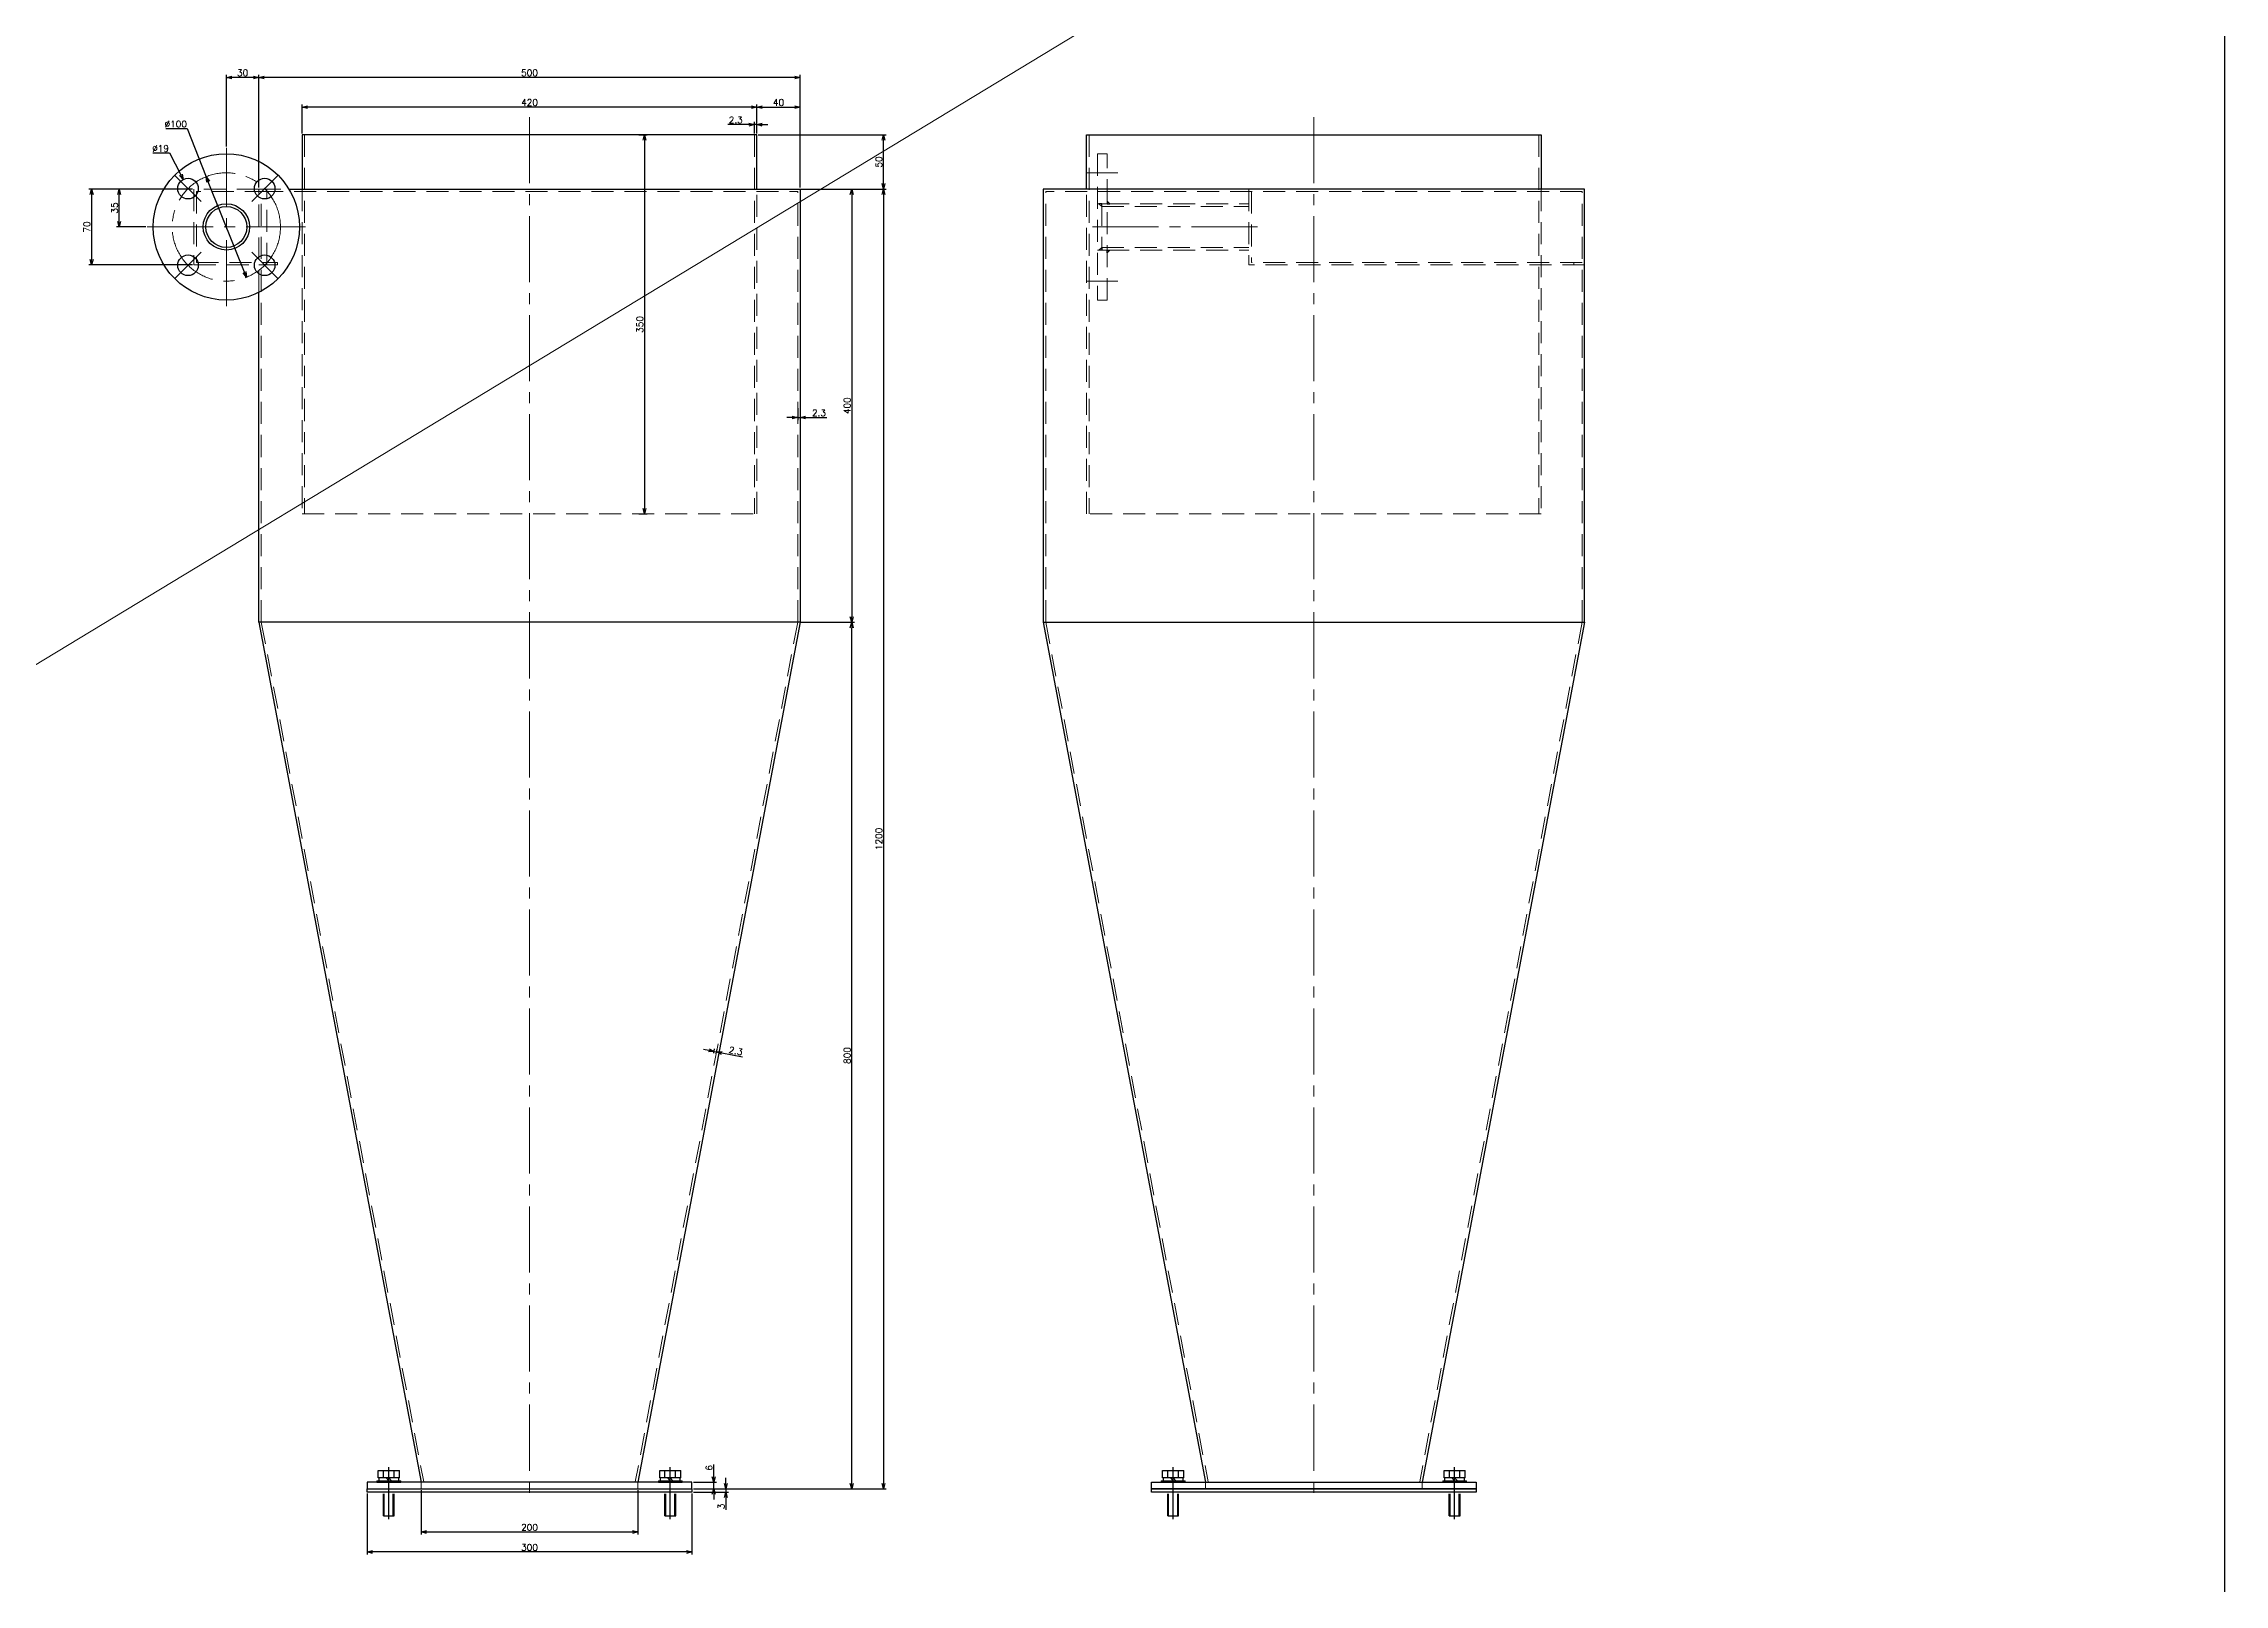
# Model space of a CAD drawing. Header units: millimetres. Extents: x 0 to 49006, y -7876 to 6995.
# Drawn here: x 14810 to 16824, y -2934 to -1511 of the extents above; entities that cross this region are included whole.
import ezdxf

# ---------------------------------------------------------------- set-up
doc = ezdxf.new("R2010")
doc.units = ezdxf.units.MM
doc.header["$LTSCALE"] = 3.2
doc.header["$PDMODE"] = 99
doc.header["$PDSIZE"] = 1
doc.linetypes.add('CENTER2', pattern=[28.575, 19.05, -3.175, 3.175, -3.175])
doc.linetypes.add('HIDDEN', pattern=[9.525, 6.35, -3.175])
for name, color, linetype, lineweight in [('04_HIDDEN', 2, 'HIDDEN', 13), ('05_CENTER', 4, 'CENTER2', 13), ('08_DIM', 3, 'Continuous', 13)]:
    doc.layers.add(name, color=color, linetype=linetype, lineweight=lineweight)
doc.layers.add('10_DRAFT', color=8, linetype='Continuous', lineweight=0, plot=False)
doc.styles.add('KSS_TXT', font='txt.shx', dxfattribs={"bigfont": 'extfont2.shx'})
doc.styles.add('KSS_TXT_L', font='txt.shx', dxfattribs={"height": 36, "bigfont": 'extfont2.shx'})
doc.dimstyles.new('KSS_DIM', dxfattribs={"dimscale": 12, "dimtxt": 3, "dimasz": 2.5, "dimexe": 1.25, "dimexo": 0.625, "dimtad": 1, "dimdsep": 46, "dimtxsty": 'KSS_TXT', "dimblk": 'OPEN30', "dimcen": 0, "dimazin": 2, "dimtfac": 0.75, "dimtmove": 0, "dimatfit": 3, "dimldrblk": 'OPEN30', "dimfxl": 1.25, "dimtolj": 1, "dimarcsym": 0})
doc.dimstyles.new('KSS_DIM$3', dxfattribs={"dimscale": 12, "dimtxt": 3, "dimasz": 2.5, "dimexe": 1.25, "dimexo": 0.625, "dimtad": 1, "dimtih": 1, "dimtoh": 1, "dimdsep": 46, "dimtxsty": 'KSS_TXT', "dimblk": 'OPEN30', "dimcen": 0, "dimazin": 2, "dimtfac": 0.75, "dimtofl": 0, "dimtmove": 0, "dimatfit": 3, "dimldrblk": 'OPEN30', "dimfxl": 1.25, "dimtolj": 1, "dimarcsym": 0})

# ---------------------------------------------------------------- blocks, each defined once
blk = doc.blocks.new('A$C7D866B54_1_1')
at = {"color": 0}
for centre, radius in [((0, 0), 67.5), ((-35.4, 35.4), 9.5), ((35.4, 35.4), 9.5), ((0, 0), 21.4), ((0, 0), 18.9), ((-35.4, -35.4), 9.5), ((35.4, -35.4), 9.5)]:
    blk.add_circle(centre, radius, dxfattribs=at)
at = {"layer": '05_CENTER'}
for p, q in [((0, -73.1), (0, 73.1)), ((-23.4, 23.4), (-47.3, 47.3)), ((23.4, 23.4), (47.3, 47.3)), ((-73.1, 0), (73.1, 0)), ((-23.4, -23.4), (-47.3, -47.3)), ((23.4, -23.4), (47.3, -47.3))]:
    blk.add_line(p, q, dxfattribs=at)
blk.add_circle((0, 0), 50, dxfattribs=at)
blk = doc.blocks.new('A$C1ED0566B_1_1')
at = {"color": 0}
for p, q in [((210, 1250), (-210, 1250)), ((-210, 1250), (-210, 1200)), ((210, 1200), (210, 1250)), ((-222.3, 1200), (250, 1200)), ((250, 1200), (250, 800)), ((-250, 800), (-250, 1104.5)), ((250, 800), (-250, 800)), ((-250, 800), (-100, 6)), ((250, 800), (100, 6))]:
    blk.add_line(p, q, dxfattribs=at)
blk.add_lwpolyline([(-150, 0), (150, 0), (150, 6), (-150, 6)], close=True, dxfattribs=at)
at = {"layer": '04_HIDDEN'}
for p, q in [((-207.7, 1250), (-207.7, 900)), ((207.7, 1250), (207.7, 900)), ((-250, 1200), (-310, 1200)), ((-310, 1200), (-310, 1130)), ((-307.7, 1197.7), (-307.7, 1132.3)), ((-242.7, 1197.7), (-307.7, 1197.7)), ((-250, 1200), (-222.3, 1200)), ((-250, 1104.5), (-250, 1200)), ((-247.7, 1197.7), (247.7, 1197.7)), ((-247.7, 800.2), (-247.7, 1197.7)), ((-242.7, 1130), (-242.7, 1200)), ((-210, 1200), (-210, 900)), ((210, 900), (210, 1200)), ((247.7, 800.2), (247.7, 1197.7)), ((-310, 1130), (-250, 1130)), ((-307.7, 1132.3), (-232.7, 1132.3)), ((-250, 1130), (-232.7, 1130)), ((-232.7, 1130), (-232.7, 1132.3)), ((-210, 900), (210, 900)), ((-247.7, 800.2), (-97.7, 6.4)), ((247.7, 800.2), (97.7, 6.4)), ((-100, 6), (-97.7, 6.4)), ((-100, 0), (-100, 6)), ((100, 6), (97.7, 6.4)), ((100, 0), (100, 6))]:
    blk.add_line(p, q, dxfattribs=at)
at = {"layer": '05_CENTER'}
for p, q in [((0, 1266.4), (0, -10.4)), ((-130, -7.8), (-130, 13.6)), ((130, -7.8), (130, 13.6))]:
    blk.add_line(p, q, dxfattribs=at)
blk.add_blockref('A$C7D866B54_1_1', (-280, 1165))
blk = doc.blocks.new('A$C1A3C2C0C_1_1_2_1')
at = {"color": 0}
for p, q in [((-11, 1.5), (11, 1.5)), ((-11, 1.5), (-11, 0)), ((-9.8, 11), (9.8, 11)), ((-9.8, 4), (-9.8, 11)), ((9.8, 4), (-9.8, 4)), ((-9.3, 4), (-9.3, 1.5)), ((-4.9, 4), (-4.9, 11)), ((0, 1.5), (-2.5, 4)), ((0, 4), (2.5, 1.5)), ((4.9, 4), (4.9, 11)), ((9.2, 1.5), (9.2, 4)), ((9.8, 4), (9.8, 11)), ((11, 0), (11, 1.5)), ((-11, 0), (11, 0))]:
    blk.add_line(p, q, dxfattribs=at)
at = {"color": 0, "linetype": 'CENTER2'}
blk.add_line((0, -34), (0, 14), dxfattribs=at)
at = {"color": 0, "linetype": 'HIDDEN'}
for p, q in [((-5, -31), (-5, 0)), ((-4.2, -31), (-4.2, 0)), ((4.2, -31), (4.2, 0)), ((5, -31), (5, 0)), ((-5, -31), (5, -31))]:
    blk.add_line(p, q, dxfattribs=at)
at = {"layer": '10_DRAFT', "style": 'KSS_TXT_L'}
blk.add_text('BT-M10x35L,SW,PW', height=0.3, dxfattribs=at).set_placement((5.1, 10.7))
blk = doc.blocks.new('_Open30')
at = {"color": 0, "linetype": 'ByBlock', "lineweight": -2}
for p, q in [((-1, 0.27), (0, 0)), ((0, 0), (-1, -0.27)), ((0, 0), (-1, 0))]:
    blk.add_line(p, q, dxfattribs=at)
blk = doc.blocks.new('*D1409')
at = {"layer": '08_DIM', "color": 0, "lineweight": -2, "transparency": 16777216}
for p, q in [((15048.8, -1594.3), (15048.8, -1567.5)), ((15463.8, -1570), (15053.8, -1570)), ((15468.8, -1594.3), (15468.8, -1567.5))]:
    blk.add_line(p, q, dxfattribs=at)
at = {"layer": 'Defpoints', "color": 0, "transparency": 16777216}
for p in [(15048.8, -1570), (15048.8, -1595.6), (15468.8, -1595.6)]:
    blk.add_point(p, dxfattribs=at)
at = {"layer": '08_DIM', "color": 0, "lineweight": -2, "transparency": 16777216, "xscale": 5, "yscale": 5, "zscale": 5, "rotation": 180}
blk.add_blockref('_Open30', (15048.8, -1570), dxfattribs=at)
at = {"layer": '08_DIM', "color": 0, "lineweight": -2, "transparency": 16777216, "xscale": 5, "yscale": 5, "zscale": 5}
blk.add_blockref('_Open30', (15468.8, -1570), dxfattribs=at)
at = {"layer": '08_DIM', "color": 0, "transparency": 16777216, "insert": (15258.8, -1565.7), "char_height": 6, "attachment_point": 5, "style": 'KSS_TXT'}
blk.add_mtext('\\A1;420', dxfattribs=at)
blk = doc.blocks.new('*D1410')
at = {"layer": '08_DIM', "color": 0, "lineweight": -2, "transparency": 16777216}
for p, q in [((15008.8, -1644.3), (15008.8, -1540.1)), ((15503.8, -1542.6), (15013.8, -1542.6)), ((15508.8, -1644.3), (15508.8, -1540.1))]:
    blk.add_line(p, q, dxfattribs=at)
at = {"layer": 'Defpoints', "color": 0, "transparency": 16777216}
for p in [(15008.8, -1542.6), (15008.8, -1645.6), (15508.8, -1645.6)]:
    blk.add_point(p, dxfattribs=at)
at = {"layer": '08_DIM', "color": 0, "lineweight": -2, "transparency": 16777216, "xscale": 5, "yscale": 5, "zscale": 5, "rotation": 180}
blk.add_blockref('_Open30', (15008.8, -1542.6), dxfattribs=at)
at = {"layer": '08_DIM', "color": 0, "lineweight": -2, "transparency": 16777216, "xscale": 5, "yscale": 5, "zscale": 5}
blk.add_blockref('_Open30', (15508.8, -1542.6), dxfattribs=at)
at = {"layer": '08_DIM', "color": 0, "transparency": 16777216, "insert": (15258.8, -1538.3), "char_height": 6, "attachment_point": 5, "style": 'KSS_TXT'}
blk.add_mtext('\\A1;500', dxfattribs=at)
blk = doc.blocks.new('*D1411')
at = {"layer": '08_DIM', "color": 0, "lineweight": -2, "transparency": 16777216}
for p, q in [((15470.1, -1595.6), (15588.2, -1595.6)), ((15585.7, -1640.6), (15585.7, -1600.6)), ((15510.1, -1645.6), (15588.2, -1645.6))]:
    blk.add_line(p, q, dxfattribs=at)
at = {"layer": 'Defpoints', "color": 0, "transparency": 16777216}
for p in [(15468.8, -1595.6), (15585.7, -1595.6), (15508.8, -1645.6)]:
    blk.add_point(p, dxfattribs=at)
at = {"layer": '08_DIM', "color": 0, "lineweight": -2, "transparency": 16777216, "xscale": 5, "yscale": 5, "zscale": 5}
for p, rotation in [((15585.7, -1595.6), 90), ((15585.7, -1645.6), 270)]:
    blk.add_blockref('_Open30', p, dxfattribs=dict(at, rotation=rotation))
at = {"layer": '08_DIM', "color": 0, "transparency": 16777216, "insert": (15581.5, -1620.6), "char_height": 6, "attachment_point": 5, "rotation": 90, "style": 'KSS_TXT'}
blk.add_mtext('\\A1;50', dxfattribs=at)
blk = doc.blocks.new('*D1412')
at = {"layer": '08_DIM', "color": 0, "lineweight": -2, "transparency": 16777216}
for p, q in [((15359.9, -1595.6), (15367.5, -1595.6)), ((15365, -1600.6), (15365, -1940.6)), ((15359.9, -1945.6), (15367.5, -1945.6))]:
    blk.add_line(p, q, dxfattribs=at)
at = {"layer": 'Defpoints', "color": 0, "transparency": 16777216}
for p in [(15358.7, -1595.6), (15358.7, -1945.6), (15365, -1945.6)]:
    blk.add_point(p, dxfattribs=at)
at = {"layer": '08_DIM', "color": 0, "lineweight": -2, "transparency": 16777216, "xscale": 5, "yscale": 5, "zscale": 5}
for p, rotation in [((15365, -1595.6), 90), ((15365, -1945.6), 270)]:
    blk.add_blockref('_Open30', p, dxfattribs=dict(at, rotation=rotation))
at = {"layer": '08_DIM', "color": 0, "transparency": 16777216, "insert": (15360.7, -1770.6), "char_height": 6, "attachment_point": 5, "rotation": 90, "style": 'KSS_TXT'}
blk.add_mtext('\\A1;350', dxfattribs=at)
blk = doc.blocks.new('*D1413')
at = {"layer": '08_DIM', "color": 0, "lineweight": -2, "transparency": 16777216}
for p, q in [((15508.8, -1645.6), (15558.9, -1645.6)), ((15556.4, -1650.6), (15556.4, -2040.6)), ((15508.8, -2045.6), (15558.9, -2045.6))]:
    blk.add_line(p, q, dxfattribs=at)
at = {"layer": 'Defpoints', "color": 0, "transparency": 16777216}
for p in [(15507.6, -1645.6), (15507.6, -2045.6), (15556.4, -2045.6)]:
    blk.add_point(p, dxfattribs=at)
at = {"layer": '08_DIM', "color": 0, "lineweight": -2, "transparency": 16777216, "xscale": 5, "yscale": 5, "zscale": 5}
for p, rotation in [((15556.4, -1645.6), 90), ((15556.4, -2045.6), 270)]:
    blk.add_blockref('_Open30', p, dxfattribs=dict(at, rotation=rotation))
at = {"layer": '08_DIM', "color": 0, "transparency": 16777216, "insert": (15552.2, -1845.6), "char_height": 6, "attachment_point": 5, "rotation": 90, "style": 'KSS_TXT'}
blk.add_mtext('\\A1;400', dxfattribs=at)
blk = doc.blocks.new('*D1414')
at = {"layer": '08_DIM', "color": 0, "lineweight": -2, "transparency": 16777216}
for p, q in [((15510.1, -1645.6), (15588.2, -1645.6)), ((15585.7, -1650.6), (15585.7, -2840.6)), ((15410.1, -2845.6), (15588.2, -2845.6))]:
    blk.add_line(p, q, dxfattribs=at)
at = {"layer": 'Defpoints', "color": 0, "transparency": 16777216}
for p in [(15508.8, -1645.6), (15408.8, -2845.6), (15585.7, -2845.6)]:
    blk.add_point(p, dxfattribs=at)
at = {"layer": '08_DIM', "color": 0, "lineweight": -2, "transparency": 16777216, "xscale": 5, "yscale": 5, "zscale": 5}
for p, rotation in [((15585.7, -1645.6), 90), ((15585.7, -2845.6), 270)]:
    blk.add_blockref('_Open30', p, dxfattribs=dict(at, rotation=rotation))
at = {"layer": '08_DIM', "color": 0, "transparency": 16777216, "insert": (15581.5, -2245.6), "char_height": 6, "attachment_point": 5, "rotation": 90, "style": 'KSS_TXT'}
blk.add_mtext('\\A1;1200', dxfattribs=at)
blk = doc.blocks.new('*D1415')
at = {"layer": '08_DIM', "color": 0, "lineweight": -2, "transparency": 16777216}
for p, q in [((15440.1, -2840.6), (15440.1, -2835.6)), ((15410.1, -2845.6), (15442.6, -2845.6)), ((15410.1, -2848.6), (15442.6, -2848.6)), ((15440.1, -2845.6), (15440.1, -2848.6)), ((15440.1, -2853.6), (15440.1, -2865.1))]:
    blk.add_line(p, q, dxfattribs=at)
at = {"layer": 'Defpoints', "color": 0, "transparency": 16777216}
for p in [(15408.8, -2845.6), (15408.8, -2848.6), (15440.1, -2848.6)]:
    blk.add_point(p, dxfattribs=at)
at = {"layer": '08_DIM', "color": 0, "lineweight": -2, "transparency": 16777216, "xscale": 5, "yscale": 5, "zscale": 5}
for p, rotation in [((15440.1, -2845.6), 270), ((15440.1, -2848.6), 90)]:
    blk.add_blockref('_Open30', p, dxfattribs=dict(at, rotation=rotation))
at = {"layer": '08_DIM', "color": 0, "transparency": 16777216, "insert": (15435.8, -2861.8), "char_height": 6, "attachment_point": 5, "rotation": 90, "style": 'KSS_TXT'}
blk.add_mtext('\\A1;3', dxfattribs=at)
blk = doc.blocks.new('*D1416')
at = {"layer": '08_DIM', "color": 0, "lineweight": -2, "transparency": 16777216}
for p, q in [((15158.8, -2846.8), (15158.8, -2887.9)), ((15358.8, -2846.8), (15358.8, -2887.9)), ((15163.8, -2885.4), (15353.8, -2885.4))]:
    blk.add_line(p, q, dxfattribs=at)
at = {"layer": 'Defpoints', "color": 0, "transparency": 16777216}
for p in [(15158.8, -2845.6), (15358.8, -2845.6), (15358.8, -2885.4)]:
    blk.add_point(p, dxfattribs=at)
at = {"layer": '08_DIM', "color": 0, "lineweight": -2, "transparency": 16777216, "xscale": 5, "yscale": 5, "zscale": 5, "rotation": 180}
blk.add_blockref('_Open30', (15158.8, -2885.4), dxfattribs=at)
at = {"layer": '08_DIM', "color": 0, "lineweight": -2, "transparency": 16777216, "xscale": 5, "yscale": 5, "zscale": 5}
blk.add_blockref('_Open30', (15358.8, -2885.4), dxfattribs=at)
at = {"layer": '08_DIM', "color": 0, "transparency": 16777216, "insert": (15258.8, -2881.2), "char_height": 6, "attachment_point": 5, "style": 'KSS_TXT'}
blk.add_mtext('\\A1;200', dxfattribs=at)
blk = doc.blocks.new('*D1417')
at = {"layer": '08_DIM', "color": 0, "lineweight": -2, "transparency": 16777216}
for p, q in [((15108.8, -2849.8), (15108.8, -2906.4)), ((15408.8, -2849.8), (15408.8, -2906.4)), ((15403.8, -2903.9), (15113.8, -2903.9))]:
    blk.add_line(p, q, dxfattribs=at)
at = {"layer": 'Defpoints', "color": 0, "transparency": 16777216}
for p in [(15108.8, -2848.6), (15408.8, -2848.6), (15108.8, -2903.9)]:
    blk.add_point(p, dxfattribs=at)
at = {"layer": '08_DIM', "color": 0, "lineweight": -2, "transparency": 16777216, "xscale": 5, "yscale": 5, "zscale": 5, "rotation": 180}
blk.add_blockref('_Open30', (15108.8, -2903.9), dxfattribs=at)
at = {"layer": '08_DIM', "color": 0, "lineweight": -2, "transparency": 16777216, "xscale": 5, "yscale": 5, "zscale": 5}
blk.add_blockref('_Open30', (15408.8, -2903.9), dxfattribs=at)
at = {"layer": '08_DIM', "color": 0, "transparency": 16777216, "insert": (15258.8, -2899.7), "char_height": 6, "attachment_point": 5, "style": 'KSS_TXT'}
blk.add_mtext('\\A1;300', dxfattribs=at)
blk = doc.blocks.new('*D1418')
at = {"layer": '08_DIM', "color": 0, "lineweight": -2, "transparency": 16777216}
for p, q in [((15410.1, -2839.6), (15431.4, -2839.6)), ((15428.9, -2834.6), (15428.9, -2823.1)), ((15428.9, -2845.6), (15428.9, -2839.6)), ((15410.1, -2845.6), (15431.4, -2845.6)), ((15428.9, -2850.6), (15428.9, -2855.6))]:
    blk.add_line(p, q, dxfattribs=at)
at = {"layer": 'Defpoints', "color": 0, "transparency": 16777216}
for p in [(15408.8, -2839.6), (15428.9, -2839.6), (15408.8, -2845.6)]:
    blk.add_point(p, dxfattribs=at)
at = {"layer": '08_DIM', "color": 0, "lineweight": -2, "transparency": 16777216, "xscale": 5, "yscale": 5, "zscale": 5}
for p, rotation in [((15428.9, -2839.6), 270), ((15428.9, -2845.6), 90)]:
    blk.add_blockref('_Open30', p, dxfattribs=dict(at, rotation=rotation))
at = {"layer": '08_DIM', "color": 0, "transparency": 16777216, "insert": (15424.6, -2826.3), "char_height": 6, "attachment_point": 5, "rotation": 90, "style": 'KSS_TXT'}
blk.add_mtext('\\A1;6', dxfattribs=at)
blk = doc.blocks.new('*D1419')
at = {"layer": '08_DIM', "color": 0, "lineweight": -2, "transparency": 16777216}
for p, q in [((15468.8, -1594.3), (15468.8, -1567.5)), ((15473.8, -1570), (15503.8, -1570)), ((15508.8, -1644.3), (15508.8, -1567.5))]:
    blk.add_line(p, q, dxfattribs=at)
at = {"layer": 'Defpoints', "color": 0, "transparency": 16777216}
for p in [(15508.8, -1570), (15468.8, -1595.6), (15508.8, -1645.6)]:
    blk.add_point(p, dxfattribs=at)
at = {"layer": '08_DIM', "color": 0, "lineweight": -2, "transparency": 16777216, "xscale": 5, "yscale": 5, "zscale": 5, "rotation": 180}
blk.add_blockref('_Open30', (15468.8, -1570), dxfattribs=at)
at = {"layer": '08_DIM', "color": 0, "lineweight": -2, "transparency": 16777216, "xscale": 5, "yscale": 5, "zscale": 5}
blk.add_blockref('_Open30', (15508.8, -1570), dxfattribs=at)
at = {"layer": '08_DIM', "color": 0, "transparency": 16777216, "insert": (15488.8, -1565.7), "char_height": 6, "attachment_point": 5, "style": 'KSS_TXT'}
blk.add_mtext('\\A1;40', dxfattribs=at)
blk = doc.blocks.new('*D1436')
at = {"layer": '08_DIM', "color": 0, "lineweight": -2, "transparency": 16777216}
for p, q in [((14947.6, -1645.6), (14877.3, -1645.6)), ((14879.8, -1675.6), (14879.8, -1650.6)), ((14904.4, -1680.6), (14877.3, -1680.6))]:
    blk.add_line(p, q, dxfattribs=at)
at = {"layer": 'Defpoints', "color": 0, "transparency": 16777216}
for p in [(14879.8, -1645.6), (14948.8, -1645.6), (14905.7, -1680.6)]:
    blk.add_point(p, dxfattribs=at)
at = {"layer": '08_DIM', "color": 0, "lineweight": -2, "transparency": 16777216, "xscale": 5, "yscale": 5, "zscale": 5}
for p, rotation in [((14879.8, -1645.6), 90), ((14879.8, -1680.6), 270)]:
    blk.add_blockref('_Open30', p, dxfattribs=dict(at, rotation=rotation))
at = {"layer": '08_DIM', "color": 0, "transparency": 16777216, "insert": (14875.6, -1663.1), "char_height": 6, "attachment_point": 5, "rotation": 90, "style": 'KSS_TXT'}
blk.add_mtext('\\A1;35', dxfattribs=at)
blk = doc.blocks.new('*D1437')
at = {"layer": '08_DIM', "color": 0, "lineweight": -2, "transparency": 16777216}
for p, q in [((14947.6, -1645.6), (14851.8, -1645.6)), ((14854.3, -1650.6), (14854.3, -1710.6)), ((14947.6, -1715.6), (14851.8, -1715.6))]:
    blk.add_line(p, q, dxfattribs=at)
at = {"layer": 'Defpoints', "color": 0, "transparency": 16777216}
for p in [(14948.8, -1645.6), (14854.3, -1715.6), (14948.8, -1715.6)]:
    blk.add_point(p, dxfattribs=at)
at = {"layer": '08_DIM', "color": 0, "lineweight": -2, "transparency": 16777216, "xscale": 5, "yscale": 5, "zscale": 5}
for p, rotation in [((14854.3, -1645.6), 90), ((14854.3, -1715.6), 270)]:
    blk.add_blockref('_Open30', p, dxfattribs=dict(at, rotation=rotation))
at = {"layer": '08_DIM', "color": 0, "transparency": 16777216, "insert": (14850, -1680.6), "char_height": 6, "attachment_point": 5, "rotation": 90, "style": 'KSS_TXT'}
blk.add_mtext('\\A1;70', dxfattribs=at)
blk = doc.blocks.new('*D1438')
at = {"layer": '08_DIM', "color": 0, "lineweight": -2, "transparency": 16777216}
for p, q in [((14978.8, -1606.2), (14978.8, -1540.1)), ((15003.8, -1542.6), (14983.8, -1542.6)), ((15008.8, -1644.3), (15008.8, -1540.1))]:
    blk.add_line(p, q, dxfattribs=at)
at = {"layer": 'Defpoints', "color": 0, "transparency": 16777216}
for p in [(14978.8, -1542.6), (14978.8, -1607.5), (15008.8, -1645.6)]:
    blk.add_point(p, dxfattribs=at)
at = {"layer": '08_DIM', "color": 0, "lineweight": -2, "transparency": 16777216, "xscale": 5, "yscale": 5, "zscale": 5, "rotation": 180}
blk.add_blockref('_Open30', (14978.8, -1542.6), dxfattribs=at)
at = {"layer": '08_DIM', "color": 0, "lineweight": -2, "transparency": 16777216, "xscale": 5, "yscale": 5, "zscale": 5}
blk.add_blockref('_Open30', (15008.8, -1542.6), dxfattribs=at)
at = {"layer": '08_DIM', "color": 0, "transparency": 16777216, "insert": (14993.8, -1538.3), "char_height": 6, "attachment_point": 5, "style": 'KSS_TXT'}
blk.add_mtext('\\A1;30', dxfattribs=at)
blk = doc.blocks.new('*D1439')
at = {"layer": '08_DIM', "color": 0, "lineweight": -2, "transparency": 16777216}
for p, q in [((14923, -1589.8), (14942.5, -1589.8)), ((14942.5, -1589.8), (14960.2, -1634.2)), ((14997.4, -1727), (14962.1, -1638.8))]:
    blk.add_line(p, q, dxfattribs=at)
at = {"layer": 'Defpoints', "color": 0, "transparency": 16777216}
for p in [(14960.2, -1634.2), (14997.4, -1727)]:
    blk.add_point(p, dxfattribs=at)
at = {"layer": '08_DIM', "color": 0, "lineweight": -2, "transparency": 16777216, "xscale": 5, "yscale": 5, "zscale": 5}
for p, rotation in [((14960.2, -1634.2), 111.7885232805268), ((14997.4, -1727), 291.7885232805269)]:
    blk.add_blockref('_Open30', p, dxfattribs=dict(at, rotation=rotation))
at = {"layer": '08_DIM', "color": 0, "transparency": 16777216, "insert": (14932.1, -1585.6), "char_height": 6, "attachment_point": 5, "style": 'KSS_TXT'}
blk.add_mtext('\\A1;%%C100', dxfattribs=at)
blk = doc.blocks.new('*D1440')
at = {"layer": '08_DIM', "color": 0, "lineweight": -2, "transparency": 16777216}
for p, q in [((14911, -1612.3), (14926.2, -1612.3)), ((14926.2, -1612.3), (14936.7, -1632.4))]:
    blk.add_line(p, q, dxfattribs=at)
at = {"layer": 'Defpoints', "color": 0, "transparency": 16777216}
for p in [(14939, -1636.8), (14947.9, -1653.7)]:
    blk.add_point(p, dxfattribs=at)
at = {"layer": '08_DIM', "color": 0, "lineweight": -2, "transparency": 16777216, "xscale": 5, "yscale": 5, "zscale": 5, "rotation": 297.6326952558786}
blk.add_blockref('_Open30', (14939, -1636.8), dxfattribs=at)
at = {"layer": '08_DIM', "color": 0, "transparency": 16777216, "insert": (14918, -1608.1), "char_height": 6, "attachment_point": 5, "style": 'KSS_TXT'}
blk.add_mtext('\\A1;%%C19', dxfattribs=at)
blk = doc.blocks.new('A$C501F2277_1_1')
at = {"color": 0}
for p, q in [((-210, 1200), (-210, 1250)), ((-210, 1250), (210, 1250)), ((210, 1250), (210, 1200)), ((250, 1200), (-250, 1200)), ((-250, 1200), (-250, 800)), ((250, 800), (250, 1200)), ((-250, 800), (250, 800)), ((-250, 800), (-100, 6)), ((250, 800), (100, 6))]:
    blk.add_line(p, q, dxfattribs=at)
at = {"color": 3}
for points in [[(-191, 1186.3), (-188.5, 1186.3), (-188.5, 1186.3), (-191, 1188.9)], [(-196, 1186.3), (-198.5, 1186.3), (-198.5, 1186.3), (-196, 1183.8)], [(-196, 1143.6), (-198.5, 1143.6), (-198.5, 1143.6), (-196, 1146.1)], [(-191, 1143.6), (-188.5, 1143.6), (-188.5, 1143.6), (-191, 1141.1)]]:
    blk.add_lwpolyline(points, close=True, dxfattribs=at)
at = {"color": 0}
blk.add_lwpolyline([(150, 0), (-150, 0), (-150, 6), (150, 6)], close=True, dxfattribs=at)
at = {"layer": '04_HIDDEN'}
for p, q in [((-207.7, 1250), (-207.7, 900)), ((207.7, 1250), (207.7, 900)), ((247.7, 1197.7), (-247.7, 1197.7)), ((-247.7, 800.2), (-247.7, 1197.7)), ((-210, 900), (-210, 1200)), ((-60, 1200), (-60, 1130)), ((-57.7, 1197.7), (-57.7, 1132.3)), ((210, 1200), (210, 900)), ((247.7, 800.2), (247.7, 1197.7)), ((-191, 1186.3), (-200, 1186.3)), ((-196, 1186.3), (-196, 1143.6)), ((-196, 1183.8), (-60, 1183.8)), ((-191, 1186.3), (-60, 1186.3)), ((-191, 1143.6), (-200, 1143.6)), ((-196, 1146.1), (-60, 1146.1)), ((-191, 1143.6), (-60, 1143.6)), ((250, 1130), (-60, 1130)), ((247.7, 1132.3), (-57.7, 1132.3)), ((240, 1130), (240, 1132.3)), ((210, 900), (-210, 900)), ((-247.7, 800.2), (-97.7, 6.4)), ((247.7, 800.2), (97.7, 6.4)), ((-100, 6), (-97.7, 6.4)), ((-100, 0), (-100, 6)), ((100, 6), (97.7, 6.4)), ((100, 0), (100, 6))]:
    blk.add_line(p, q, dxfattribs=at)
blk.add_lwpolyline([(-191, 1232.5), (-200, 1232.5), (-200, 1097.5), (-191, 1097.5)], close=True, dxfattribs=at)
at = {"layer": '05_CENTER'}
for p, q in [((0, 1266.4), (0, -10.4)), ((-181.1, 1215), (-209.6, 1215)), ((-204.6, 1165), (-51.9, 1165)), ((-181.1, 1115), (-209.6, 1115)), ((-130, -7.8), (-130, 13.6)), ((130, -7.8), (130, 13.6))]:
    blk.add_line(p, q, dxfattribs=at)
blk = doc.blocks.new('*D1463')
at = {"layer": '08_DIM', "color": 0, "lineweight": -2, "transparency": 16777216}
for p, q in [((15506.5, -1847.9), (15506.5, -1859)), ((15508.8, -1847.9), (15508.8, -1859)), ((15501.5, -1856.5), (15496.5, -1856.5)), ((15506.5, -1856.5), (15508.8, -1856.5)), ((15513.8, -1856.5), (15533.3, -1856.5))]:
    blk.add_line(p, q, dxfattribs=at)
at = {"layer": 'Defpoints', "color": 0, "transparency": 16777216}
for p in [(15506.5, -1846.6), (15508.8, -1846.6), (15508.8, -1856.5)]:
    blk.add_point(p, dxfattribs=at)
at = {"layer": '08_DIM', "color": 0, "lineweight": -2, "transparency": 16777216, "xscale": 5, "yscale": 5, "zscale": 5}
blk.add_blockref('_Open30', (15506.5, -1856.5), dxfattribs=at)
at = {"layer": '08_DIM', "color": 0, "lineweight": -2, "transparency": 16777216, "xscale": 5, "yscale": 5, "zscale": 5, "rotation": 180}
blk.add_blockref('_Open30', (15508.8, -1856.5), dxfattribs=at)
at = {"layer": '08_DIM', "color": 0, "transparency": 16777216, "insert": (15526.1, -1852.3), "char_height": 6, "attachment_point": 5, "style": 'KSS_TXT'}
blk.add_mtext('\\A1;2.3', dxfattribs=at)
blk = doc.blocks.new('*D1464')
at = {"layer": '08_DIM', "color": 0, "lineweight": -2, "transparency": 16777216}
for p, q in [((15461.5, -1586.1), (15442, -1586.1)), ((15466.5, -1594.3), (15466.5, -1583.6)), ((15468.8, -1586.1), (15466.5, -1586.1)), ((15468.8, -1594.3), (15468.8, -1583.6)), ((15473.8, -1586.1), (15478.8, -1586.1))]:
    blk.add_line(p, q, dxfattribs=at)
at = {"layer": 'Defpoints', "color": 0, "transparency": 16777216}
for p in [(15466.5, -1586.1), (15466.5, -1595.6), (15468.8, -1595.6)]:
    blk.add_point(p, dxfattribs=at)
at = {"layer": '08_DIM', "color": 0, "lineweight": -2, "transparency": 16777216, "xscale": 5, "yscale": 5, "zscale": 5}
blk.add_blockref('_Open30', (15466.5, -1586.1), dxfattribs=at)
at = {"layer": '08_DIM', "color": 0, "lineweight": -2, "transparency": 16777216, "xscale": 5, "yscale": 5, "zscale": 5, "rotation": 180}
blk.add_blockref('_Open30', (15468.8, -1586.1), dxfattribs=at)
at = {"layer": '08_DIM', "color": 0, "transparency": 16777216, "insert": (15449.3, -1581.8), "char_height": 6, "attachment_point": 5, "style": 'KSS_TXT'}
blk.add_mtext('\\A1;2.3', dxfattribs=at)
blk = doc.blocks.new('*D1465')
at = {"layer": '08_DIM', "color": 0, "lineweight": -2, "transparency": 16777216}
for p, q in [((15424.4, -2440.9), (15419.4, -2440)), ((15428.9, -2443.5), (15429.7, -2439.4)), ((15429.3, -2441.8), (15431.5, -2442.3)), ((15431.2, -2444), (15432, -2439.8)), ((15436.4, -2443.2), (15455.6, -2446.8))]:
    blk.add_line(p, q, dxfattribs=at)
at = {"layer": 'Defpoints', "color": 0, "transparency": 16777216}
for p in [(15428.7, -2444.8), (15431, -2445.2), (15431.5, -2442.3)]:
    blk.add_point(p, dxfattribs=at)
at = {"layer": '08_DIM', "color": 0, "lineweight": -2, "transparency": 16777216, "xscale": 5, "yscale": 5, "zscale": 5}
for p, rotation in [((15429.3, -2441.8), 349.301940938934), ((15431.5, -2442.3), 169.3019409389341)]:
    blk.add_blockref('_Open30', p, dxfattribs=dict(at, rotation=rotation))
at = {"layer": '08_DIM', "color": 0, "transparency": 16777216, "insert": (15449.3, -2441.3), "char_height": 6, "attachment_point": 5, "rotation": 349.3019, "style": 'KSS_TXT'}
blk.add_mtext('\\A1;2.3', dxfattribs=at)
blk = doc.blocks.new('*D1471')
at = {"layer": '08_DIM', "color": 0, "lineweight": -2, "transparency": 16777216}
for p, q in [((15508.8, -2045.6), (15558.9, -2045.6)), ((15556.4, -2840.6), (15556.4, -2050.6)), ((15410.1, -2845.6), (15558.9, -2845.6))]:
    blk.add_line(p, q, dxfattribs=at)
at = {"layer": 'Defpoints', "color": 0, "transparency": 16777216}
for p in [(15507.6, -2045.6), (15556.4, -2045.6), (15408.8, -2845.6)]:
    blk.add_point(p, dxfattribs=at)
at = {"layer": '08_DIM', "color": 0, "lineweight": -2, "transparency": 16777216, "xscale": 5, "yscale": 5, "zscale": 5}
for p, rotation in [((15556.4, -2045.6), 90), ((15556.4, -2845.6), 270)]:
    blk.add_blockref('_Open30', p, dxfattribs=dict(at, rotation=rotation))
at = {"layer": '08_DIM', "color": 0, "transparency": 16777216, "insert": (15552.2, -2445.6), "char_height": 6, "attachment_point": 5, "rotation": 90, "style": 'KSS_TXT'}
blk.add_mtext('\\A1;800', dxfattribs=at)

msp = doc.modelspace()

# ---------------------------------------------------------------- linework, layer by layer
at = {"color": 3}
for points in [[(9237.241, -627.828), (16824.146, -627.828), (16824.146, -7876.008), (9237.241, -7876.008)], [(15108.803, -2845.591), (15408.803, -2845.591), (15408.803, -2848.591), (15108.803, -2848.591)], [(15833.232, -2845.591), (16133.232, -2845.591), (16133.232, -2848.591), (15833.232, -2848.591)]]:
    msp.add_lwpolyline(points, close=True, dxfattribs=at)
at = {"layer": '08_DIM', "color": 3}
msp.add_line((16296.435, -1180.18), (13563.977, -2834.73), dxfattribs=at)

# ---------------------------------------------------------------- block references
for name, p in [('A$C1ED0566B_1_1', (15258.803, -2845.591)), ('A$C501F2277_1_1', (15983.232, -2845.591)), ('A$C1A3C2C0C_1_1_2_1', (15128.803, -2839.591)), ('A$C1A3C2C0C_1_1_2_1', (15388.803, -2839.591)), ('A$C1A3C2C0C_1_1_2_1', (15853.232, -2839.591)), ('A$C1A3C2C0C_1_1_2_1', (16113.232, -2839.591))]:
    msp.add_blockref(name, p)

# ---------------------------------------------------------------- dimensions: what is measured, and where the dimension line sits
at = {"layer": '08_DIM'}
for base, p1, p2, picture, middle in [((14978.803, -1542.596), (15008.803, -1645.591), (14978.803, -1607.451), '*D1438', (14993.803, -1538.346)), ((15008.803, -1542.596), (15508.803, -1645.591), (15008.803, -1645.591), '*D1410', (15258.803, -1538.342)), ((15048.803, -1569.994), (15468.803, -1595.591), (15048.803, -1595.591), '*D1409', (15258.803, -1565.744)), ((15508.803, -1569.994), (15468.803, -1595.591), (15508.803, -1645.591), '*D1419', (15488.803, -1565.744)), ((15466.503, -1586.082), (15468.803, -1595.591), (15466.503, -1595.591), '*D1464', (15449.253, -1581.832)), ((15508.803, -1856.536), (15506.503, -1846.634), (15508.803, -1846.634), '*D1463', (15526.053, -1852.286)), ((15108.803, -2903.922), (15408.803, -2848.591), (15108.803, -2848.591), '*D1417', (15258.803, -2899.672)), ((15358.803, -2885.427), (15158.803, -2845.591), (15358.803, -2845.591), '*D1416', (15258.803, -2881.177))]:
    dim = msp.add_linear_dim(base=base, p1=p1, p2=p2, dimstyle='KSS_DIM', override={"dimscale": 2}, dxfattribs=at)
    dim.commit()
    dim.dimension.update_dxf_attribs({"geometry": picture, "text_midpoint": middle})
for p1, p2, override, picture, middle in [((14997.363, -1727.019), (14960.244, -1634.163), {"dimscale": 2, "dimpost": '%%C<>', "dimtix": 1, "dimatfit": 2}, '*D1439', (14932.14, -1589.811)), ((14947.854, -1653.652), (14939.042, -1636.82), {"dimscale": 2, "dimpost": '%%C<>'}, '*D1440', (14917.969, -1612.328))]:
    dim = msp.add_diameter_dim_2p(p1=p1, p2=p2, dimstyle='KSS_DIM$3', override=override, dxfattribs=at)
    dim.commit()
    dim.dimension.update_dxf_attribs({"geometry": picture, "text_midpoint": middle, "dimtype": 163})
for base, p1, p2, angle, picture, middle in [((15364.96, -1945.591), (15358.672, -1595.591), (15358.672, -1945.591), 90, '*D1412', (15360.706, -1770.591)), ((15585.708, -1595.591), (15508.803, -1645.591), (15468.803, -1595.591), 90, '*D1411', (15581.454, -1620.591)), ((14854.26, -1715.591), (14948.803, -1645.591), (14948.803, -1715.591), 90, '*D1437', (14850.01, -1680.591)), ((14879.836, -1645.591), (14905.663, -1680.591), (14948.803, -1645.591), 90, '*D1436', (14875.582, -1663.091)), ((15585.708, -2845.591), (15508.803, -1645.591), (15408.803, -2845.591), 90, '*D1414', (15581.458, -2245.591)), ((15556.405, -2045.591), (15507.553, -1645.591), (15507.553, -2045.591), 90, '*D1413', (15552.155, -1845.591)), ((15556.405, -2045.591), (15408.803, -2845.591), (15507.553, -2045.591), 90, '*D1471', (15552.155, -2445.591)), ((15431.523, -2442.27), (15428.713, -2444.759), (15430.973, -2445.186), 169.301941, '*D1465', (15449.263, -2441.296)), ((15428.871, -2839.591), (15408.803, -2845.591), (15408.803, -2839.591), 90, '*D1418', (15424.621, -2826.341)), ((15440.057, -2848.591), (15408.803, -2845.591), (15408.803, -2848.591), 90, '*D1415', (15435.807, -2861.841))]:
    dim = msp.add_linear_dim(base=base, p1=p1, p2=p2, angle=angle, dimstyle='KSS_DIM', override={"dimscale": 2}, dxfattribs=at)
    dim.commit()
    dim.dimension.update_dxf_attribs({"geometry": picture, "text_midpoint": middle})

doc.saveas('drawing.dxf')
